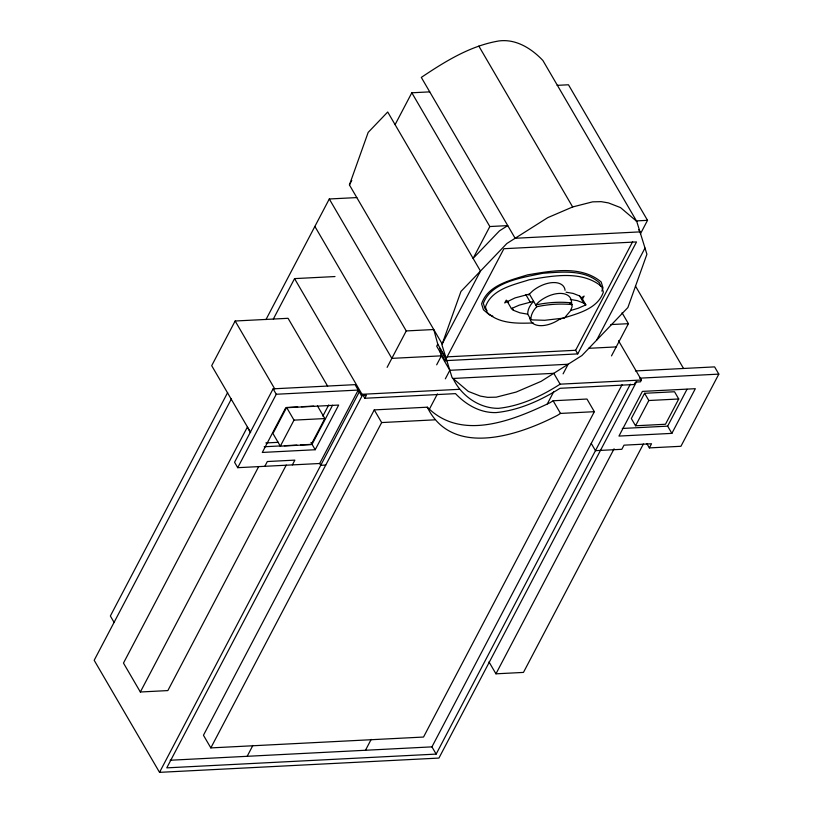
<?xml version="1.0" encoding="UTF-8"?>
<svg xmlns="http://www.w3.org/2000/svg" width="813" height="813" viewBox="0 0 813 813"><rect width="100%" height="100%" fill="white"/><g stroke="black" fill="none" stroke-linecap="round" stroke-linejoin="round"><path stroke-width="1.22" d="M571.244 302.843C559.405 301.562 547.362 302.487 535.716 304.936L538.917 301.847A22.896 13.018 -30.3 0 1 571.387 301.125L572.118 306.775L570.401 310.932L564.405 318.015L544.72 320.292L532.789 319.926L530.889 319.59L527.718 314.174C527.586 309.245 530.289 304.753 533.613 301.318L519.253 305.149L511.407 308.574L507.19 301.349M529.832 317.781L529.822 317.954A22.896 13.018 -30.3 0 0 560.421 318.666M530.889 319.59C530.747 314.672 533.45 310.17 536.773 306.735C548.419 304.286 560.462 303.371 572.291 304.651M349.427 184.927L368.167 132.407L387.71 112.001L480.483 271.054L442.191 343.98L349.427 184.927L351.775 180.435M601.854 291.105L603.002 287.883L601.173 281.969C581.051 265.038 551.305 270.902 527.474 274.885C510.777 280.211 487.637 285.028 481.601 303.899L483.44 309.814L489.284 314.773L492.82 316.155M327.649 386.175L288.066 318.3L235.15 321.003L211.695 365.677L250.638 432.455M227.64 392.577L110.355 615.99L114.166 622.534M265.953 319.611L329.285 198.982L356.805 197.579M231.492 398.726L94.176 660.288L159.531 772.35L438.939 758.072L636.609 381.561M273.341 319.031L294.55 278.615L335.007 276.552M395.088 124.653L411.825 92.784L429.742 91.869M618.51 340.728L641.427 380.017L640.471 381.846L635.461 382.1L634.201 384.508L560.015 388.299C540.767 400.433 518.948 410.311 496.082 412.587C480.341 413.034 466.073 404.833 455.524 393.634L364.813 398.268L366.409 395.24L361.399 395.494L355.068 384.651L273.107 388.838L234.561 462.262L237.721 467.688L319.682 463.501L358.228 390.067L276.268 394.254L237.721 467.688M297.731 406.917L286.623 407.476L272.955 433.522L280.333 446.174L311.176 444.599L324.854 418.553L317.466 405.9M286.247 465.077L167.854 690.583L140.344 691.995L258.737 466.489M264.845 466.296L267.345 461.53L294.865 460.128L292.355 464.894M280.333 446.174L294.001 420.128L286.623 407.476M322.842 416.124L328.706 404.955M332.578 405.22L312.05 444.315L300.708 444.894M315.21 449.731L338.665 405.057L285.749 407.76L262.294 452.445L315.21 449.731L310.993 442.506M159.531 772.35L359.285 391.876M361.399 395.494L362.029 394.295L294.55 278.615M387.12 367.354L406.246 330.932L329.285 198.982M374.265 409.904L203.453 735.257L210.831 747.909L423.532 737.045L594.344 411.693L586.966 399.031L553.125 400.768L550.045 402.709C513.45 420.169 461.54 441.754 427.313 407.191L374.265 409.904L381.653 422.557L210.831 747.909M489.833 226.532L473.105 258.402L499.497 230.841L507.749 225.618L489.833 226.532L411.825 92.784M406.246 330.932L433.766 329.529L437.77 344.163L436.693 346.216L445.128 360.667L577.738 353.899L636.518 241.939L503.908 248.717L445.128 360.667M436.672 364.824L441.388 355.84L439.711 350.444M247.162 756.314L252.873 745.43M429.477 409.041L437.424 393.909M445.341 378.838L449.823 370.301L441.388 355.84L391.836 358.37L314.875 226.421M365.474 750.267L371.185 739.383M547.332 403.878L553.785 391.581M563.094 373.858L568.135 364.254L449.823 370.301M577.738 353.899L575.634 350.281L632.646 241.685M640.441 233.829L647.524 220.333L568.46 84.776L557.118 85.355M596.62 340.19L644.994 248.056M611.498 355.891L628.408 323.676L622.047 312.771M364.813 398.268L362.71 394.661L166.767 767.858L436.154 754.098L431.937 746.862L622.057 384.732M436.154 754.098L630.339 384.214M643.368 444.03L523.46 672.412L495.95 673.825L614.089 448.796M644.597 393.289L631.335 418.553L635.553 425.778L665.471 424.254L678.743 398.99L674.526 391.754L644.597 393.289L648.815 400.514L635.553 425.778M635.4 370.941L714.607 366.887L718.824 374.122L680.938 446.286L649.353 447.902L651.528 443.756L624.008 445.168L621.833 449.304L595.462 450.656L591.244 443.42M671.873 433.37L695.328 388.695L642.412 391.399L618.957 436.073L671.873 433.37L667.656 426.144L687.005 389.285M528.521 294.936L532.586 291.003A22.896 13.018 -30.3 0 1 565.055 290.282M581.305 297.873L584.13 296.084L582.555 298.859L579.588 295.932L573.104 293.412L566.082 292.202M581.63 297.66L585.848 304.895L578.002 308.33L570.756 310.454M560.116 384.173C541.59 396.124 520.594 405.972 498.46 408.339C479.152 408.492 461.154 395.636 453.065 378.472L553.785 373.33L560.116 384.173L641.427 380.017M594.344 411.693L560.503 413.421L557.423 415.362C519.7 434.996 452.302 458.41 427.313 407.191M636.721 221.36L620.522 207.6L608.47 202.915L601.153 201.654L592.606 201.848L572.657 206.959L547.718 217.66L506.875 243.494L460.941 291.471L441.916 344.783L452.099 377.659L468.298 391.409L480.351 396.094L487.678 397.354L496.215 397.171L516.164 392.059L541.102 381.358L581.945 355.515L627.88 307.548L646.914 254.235L636.721 221.36L542.891 60.487C531.57 48.526 515.889 38.618 498.776 40.975C470.168 45.802 445.016 61.514 421.307 77.408L515.137 238.27L639.983 231.888L638.723 229.723M536.773 306.735L529.395 294.082L515.036 297.914L504.69 302.934L506.265 300.149L508.552 302.497M559.527 319.265C575.319 314.113 597.433 309.865 603.368 292.06L601.671 286.562C581.854 270.058 552.688 275.861 529.304 279.753C513.501 284.896 491.398 289.143 485.452 306.948L487.15 312.446C499.172 324.031 517.708 323.493 533.308 322.964M636.183 220.912L647.524 220.333M610.807 324.57L628.408 323.676M588.582 348.32L616.213 346.907M447.221 356.846L575.634 350.281M639.618 378.167L718.824 374.122M362.029 394.295L459.386 389.315M301.43 406.724L313.767 406.094M648.815 400.514L678.743 398.99M294.001 420.128L324.854 418.553M381.653 422.557L434.691 419.843M265.841 442.953L278.442 442.313M264.174 446.764L280.556 445.92M284.337 445.727L296.928 445.087M622.301 428.461L667.656 426.144M325.749 465.046L320.739 465.3L319.682 463.501M170.13 760.246L431.937 746.862M570.299 299.438L577.321 300.637L583.805 303.158L585.848 304.895M527.718 314.174L519.934 312.832L513.45 310.312L511.407 308.574M486.916 310.424L485.046 308.828L483.339 303.33C491.479 281.532 522.881 277.619 542.698 273.29C561.539 271.999 584.466 269.123 599.557 282.944L600.583 286.247M635.461 286.054L683.438 368.309M478.837 46.087L572.657 206.959M579.588 295.932L583.805 303.158M569.73 302.588L570.787 304.397M646.945 443.766L649.353 447.902M525.899 294.733L530.117 301.958M512.241 308.249L513.45 310.312M553.125 400.768L560.503 413.421M437.77 344.163L446.205 358.614M439.64 348.299L444.701 356.968L444.091 355.007M445.229 357.872L446.815 360.586M488.989 661.894L495.95 673.825M235.15 321.003L274.733 388.878M273.107 388.838L276.268 394.254M250.434 432.546L247.315 427.191L123.474 663.073L140.344 691.995"/></g></svg>
